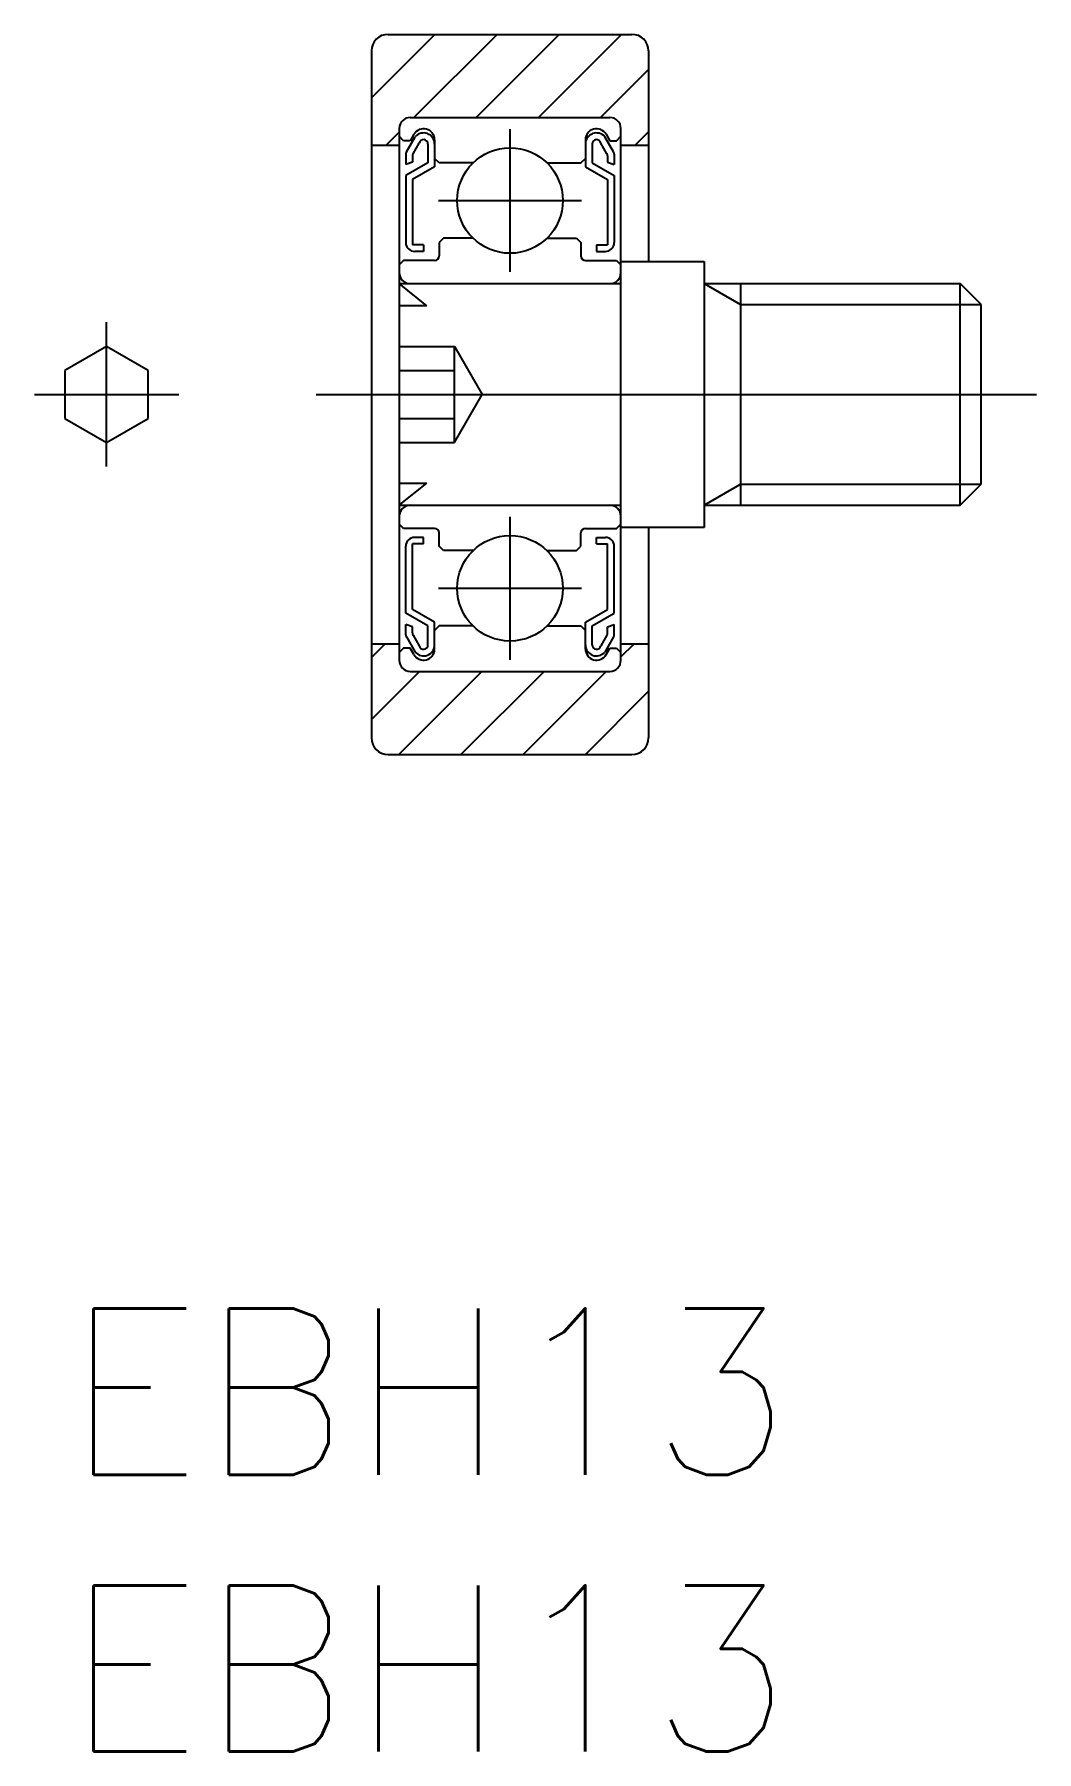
# Model space of a CAD drawing. Extents: x -0.6 to 17.5, y -8 to 23.
import ezdxf

# ---------------------------------------------------------------- set-up
doc = ezdxf.new("R2010")
doc.units = 0
doc.header["$LTSCALE"] = 0.5
doc.linetypes.add('CENTER', pattern=[50.8, 31.75, -6.35, 6.35, -6.35])
doc.linetypes.add('DASHED', pattern=[19.05, 12.7, -6.35])
for name, color, linetype in [('MSM_CENTER', 1, 'CENTER'), ('MSM_CONTINUOUS', 7, 'CONTINUOUS'), ('MSM_DASHED', 4, 'DASHED'), ('MSM_NARROW', 5, 'CONTINUOUS'), ('MSM_PART_NUMBER', 7, 'CONTINUOUS')]:
    doc.layers.add(name, color=color, linetype=linetype)
doc.styles.get("Standard").update_dxf_attribs({"font": 'txt.shx', "height": 3, "bigfont": 'bigfont.shx'})

# ---------------------------------------------------------------- blocks, each defined once
blk = doc.blocks.new('*U2')
at = {"layer": 'MSM_PART_NUMBER'}
blk.add_text('EBH13', height=3, dxfattribs=at).set_placement((0, -3))
blk = doc.blocks.new('*U3')
at = {"layer": 'MSM_PART_NUMBER'}
blk.add_text('EBH13', height=3, dxfattribs=at).set_placement((0, -8))

msp = doc.modelspace()

# ---------------------------------------------------------------- linework, layer by layer
at = {"layer": 'MSM_CENTER'}
for p, q in [((8.029, 18.711), (8.029, 21.289)), ((6.741, 20), (9.318, 20)), ((0.75, 15.198), (0.75, 17.802)), ((-0.552, 16.5), (2.052, 16.5)), ((4.529, 16.5), (17.529, 16.5)), ((8.029, 11.711), (8.029, 14.289)), ((6.741, 13), (9.318, 13))]:
    msp.add_line(p, q, dxfattribs=at)
at = {"layer": 'MSM_CONTINUOUS'}
for p, q in [((5.829, 23), (10.229, 23)), ((5.529, 22.7), (5.529, 10.3)), ((10.529, 22.7), (10.529, 18.9)), ((6.229, 21.5), (9.829, 21.5)), ((6.029, 21.3), (6.029, 11.7)), ((6.109, 21.08), (6.029, 21.16)), ((6.229, 21.08), (6.109, 21.08)), ((6.16, 20.877), (6.318, 21.151)), ((6.296, 21.196), (6.229, 21.08)), ((6.669, 21.096), (6.669, 20.611)), ((9.389, 21.096), (9.389, 20.611)), ((9.898, 20.877), (9.741, 21.151)), ((9.762, 21.196), (9.829, 21.08)), ((9.829, 21.08), (9.949, 21.08)), ((9.949, 21.08), (10.029, 21.16)), ((10.029, 11.7), (10.029, 21.3)), ((5.529, 21), (6.029, 21)), ((6.149, 20.837), (6.149, 20.651)), ((6.269, 20.805), (6.269, 20.694)), ((6.28, 20.845), (6.391, 21.038)), ((6.549, 21.02), (6.549, 20.68)), ((9.509, 21.02), (9.509, 20.68)), ((9.778, 20.845), (9.667, 21.038)), ((9.789, 20.805), (9.789, 20.694)), ((9.909, 20.837), (9.909, 20.651)), ((10.029, 21), (10.529, 21)), ((6.269, 20.694), (6.149, 20.651)), ((6.549, 20.68), (6.149, 20.449)), ((6.669, 20.611), (6.269, 20.38)), ((6.749, 20.68), (6.669, 20.76)), ((7.362, 20.68), (6.749, 20.68)), ((8.696, 20.68), (9.309, 20.68)), ((9.309, 20.68), (9.389, 20.76)), ((9.389, 20.611), (9.789, 20.38)), ((9.509, 20.68), (9.909, 20.449)), ((9.789, 20.694), (9.909, 20.651)), ((6.149, 20.449), (6.149, 19.24)), ((6.269, 20.38), (6.269, 19.2)), ((9.789, 20.38), (9.789, 19.2)), ((9.909, 20.449), (9.909, 19.24)), ((6.829, 19.32), (6.749, 19.24)), ((6.749, 19.24), (6.749, 19)), ((7.362, 19.32), (6.829, 19.32)), ((8.696, 19.32), (9.229, 19.32)), ((9.229, 19.32), (9.309, 19.24)), ((9.309, 19.24), (9.309, 19)), ((6.109, 18.92), (6.029, 18.84)), ((6.669, 18.92), (6.109, 18.92)), ((6.469, 19.2), (6.269, 19.2)), ((6.469, 19.08), (6.309, 19.08)), ((6.469, 19.2), (6.469, 19.08)), ((9.389, 18.92), (9.949, 18.92)), ((9.589, 19.2), (9.589, 19.08)), ((9.589, 19.2), (9.789, 19.2)), ((9.589, 19.08), (9.749, 19.08)), ((9.949, 18.92), (10.029, 18.84)), ((10.029, 18.9), (11.529, 18.9)), ((11.529, 18.9), (11.529, 14.1)), ((6.029, 18.5), (10.029, 18.5)), ((11.529, 18.5), (16.15, 18.5)), ((12.186, 18.5), (12.186, 14.5)), ((16.15, 14.5), (16.15, 18.5)), ((16.529, 18.121), (16.15, 18.5)), ((16.529, 14.879), (16.529, 18.121)), ((0.75, 17.366), (0, 16.933)), ((1.5, 16.933), (0.75, 17.366)), ((0, 16.933), (0, 16.067)), ((1.5, 16.067), (1.5, 16.933)), ((0, 16.067), (0.75, 15.634)), ((0.75, 15.634), (1.5, 16.067)), ((16.15, 14.5), (16.529, 14.879)), ((6.029, 14.5), (10.029, 14.5)), ((11.529, 14.5), (16.15, 14.5)), ((6.109, 14.08), (6.029, 14.16)), ((6.669, 14.08), (6.109, 14.08)), ((6.749, 13.76), (6.749, 14)), ((9.309, 13.76), (9.309, 14)), ((9.389, 14.08), (9.949, 14.08)), ((9.949, 14.08), (10.029, 14.16)), ((11.529, 14.1), (10.029, 14.1)), ((10.529, 14.1), (10.529, 10.3)), ((6.149, 12.551), (6.149, 13.76)), ((6.269, 12.62), (6.269, 13.8)), ((6.469, 13.8), (6.269, 13.8)), ((6.469, 13.92), (6.309, 13.92)), ((6.469, 13.8), (6.469, 13.92)), ((6.829, 13.68), (6.749, 13.76)), ((7.362, 13.68), (6.829, 13.68)), ((8.696, 13.68), (9.229, 13.68)), ((9.229, 13.68), (9.309, 13.76)), ((9.589, 13.8), (9.589, 13.92)), ((9.589, 13.92), (9.749, 13.92)), ((9.589, 13.8), (9.789, 13.8)), ((9.789, 12.62), (9.789, 13.8)), ((9.909, 12.551), (9.909, 13.76)), ((6.549, 12.32), (6.149, 12.551)), ((6.669, 12.389), (6.269, 12.62)), ((9.389, 12.389), (9.789, 12.62)), ((9.509, 12.32), (9.909, 12.551)), ((6.269, 12.306), (6.149, 12.349)), ((6.149, 12.163), (6.149, 12.349)), ((6.16, 12.123), (6.318, 11.849)), ((6.269, 12.195), (6.269, 12.306)), ((6.28, 12.155), (6.391, 11.962)), ((6.549, 11.98), (6.549, 12.32)), ((6.669, 11.904), (6.669, 12.389)), ((6.749, 12.32), (6.669, 12.24)), ((7.362, 12.32), (6.749, 12.32)), ((8.696, 12.32), (9.309, 12.32)), ((9.309, 12.32), (9.389, 12.24)), ((9.389, 11.904), (9.389, 12.389)), ((9.509, 11.98), (9.509, 12.32)), ((9.778, 12.155), (9.667, 11.962)), ((9.898, 12.123), (9.741, 11.849)), ((9.789, 12.306), (9.909, 12.349)), ((9.789, 12.195), (9.789, 12.306)), ((9.909, 12.163), (9.909, 12.349)), ((5.529, 12), (6.029, 12)), ((6.109, 11.92), (6.029, 11.84)), ((6.229, 11.92), (6.109, 11.92)), ((6.296, 11.804), (6.229, 11.92)), ((9.762, 11.804), (9.829, 11.92)), ((9.829, 11.92), (9.949, 11.92)), ((9.949, 11.92), (10.029, 11.84)), ((10.029, 12), (10.529, 12)), ((6.229, 11.5), (9.829, 11.5)), ((5.829, 10), (10.229, 10))]:
    msp.add_line(p, q, dxfattribs=at)
for centre in [(8.029, 20), (8.029, 13)]:
    msp.add_circle(centre, 0.952, dxfattribs=at)
for centre, radius, start, end in [((5.829, 22.7), 0.3, 90, 180), ((10.229, 22.7), 0.3, 0, 90), ((6.229, 21.3), 0.2, 90, 180), ((9.829, 21.3), 0.2, 0, 90), ((6.469, 21.096), 0.2, 0, 150.0002), ((6.469, 21.02), 0.2, 0, 139.1892), ((6.469, 21.02), 0.08, 0, 167.1373), ((9.589, 21.096), 0.2, 29.9998, 180), ((9.589, 21.02), 0.2, 40.8108, 180), ((9.589, 21.02), 0.08, 12.8627, 180), ((6.229, 20.837), 0.08, 150.0004, 180), ((6.349, 20.805), 0.08, 149.9997, 180), ((9.709, 20.805), 0.08, 0, 30.0003), ((9.829, 20.837), 0.08, 0, 29.9996), ((6.309, 19.24), 0.16, 180, 270), ((9.749, 19.24), 0.16, 270, 360), ((6.669, 19), 0.08, 270.0006, 0), ((9.389, 19), 0.08, 180, 269.9994), ((6.229, 18.7), 0.2, 180, 270), ((9.829, 18.7), 0.2, 270, 0), ((6.229, 14.3), 0.2, 90, 180), ((9.829, 14.3), 0.2, 0, 90), ((6.669, 14), 0.08, 0, 89.9994), ((9.389, 14), 0.08, 90.0006, 180), ((6.309, 13.76), 0.16, 90, 180), ((9.749, 13.76), 0.16, 0, 90), ((6.229, 12.163), 0.08, 180, 209.9996), ((6.349, 12.195), 0.08, 180, 210.0003), ((9.709, 12.195), 0.08, 329.9997, 0), ((9.829, 12.163), 0.08, 330.0004, 0), ((6.469, 11.904), 0.2, 209.9998, 0), ((6.469, 11.98), 0.2, 220.8108, 0), ((6.469, 11.98), 0.08, 192.8627, 0), ((9.589, 11.98), 0.2, 180, 319.1892), ((9.589, 11.904), 0.2, 180, 330.0002), ((9.589, 11.98), 0.08, 180, 347.1373), ((6.229, 11.7), 0.2, 180, 270), ((9.829, 11.7), 0.2, 270, 0), ((5.829, 10.3), 0.3, 180, 270), ((10.229, 10.3), 0.3, 270, 0)]:
    msp.add_arc(centre, radius, start, end, dxfattribs=at)
at = {"layer": 'MSM_DASHED'}
for p, q in [((6.529, 18.1), (6.029, 18.5)), ((6.529, 18.1), (6.029, 18.1)), ((6.029, 17.366), (7.029, 17.366)), ((7.029, 15.634), (7.029, 17.366)), ((7.029, 17.366), (7.529, 16.5)), ((7.029, 15.75), (7.029, 17.25)), ((6.029, 16.933), (7.029, 16.933)), ((7.029, 15.634), (7.529, 16.5)), ((6.029, 16.067), (7.029, 16.067)), ((6.029, 15.634), (7.029, 15.634)), ((6.029, 14.9), (6.529, 14.9)), ((6.029, 14.5), (6.529, 14.9))]:
    msp.add_line(p, q, dxfattribs=at)
at = {"layer": 'MSM_NARROW'}
for p, q in [((5.529, 21.856), (6.673, 23)), ((6.296, 21.5), (7.796, 23)), ((7.418, 21.5), (8.918, 23)), ((8.541, 21.5), (10.041, 23)), ((9.663, 21.5), (10.529, 22.366)), ((5.796, 21), (6.029, 21.234)), ((10.286, 21), (10.529, 21.243)), ((11.529, 18.5), (12.186, 18.121)), ((12.186, 18.121), (16.529, 18.121)), ((11.529, 14.5), (12.186, 14.879)), ((12.186, 14.879), (16.529, 14.879)), ((5.529, 11.753), (5.776, 12)), ((10.029, 11.763), (10.266, 12)), ((5.529, 10.631), (6.398, 11.5)), ((6.021, 10), (7.521, 11.5)), ((7.144, 10), (8.644, 11.5)), ((8.266, 10), (9.766, 11.5)), ((9.389, 10), (10.529, 11.141))]:
    msp.add_line(p, q, dxfattribs=at)

# ---------------------------------------------------------------- block references
at = {"layer": 'MSM_CONTINUOUS'}
for name in ['*U2', '*U3']:
    msp.add_blockref(name, (0, 0), dxfattribs=at)

doc.saveas('drawing.dxf')
